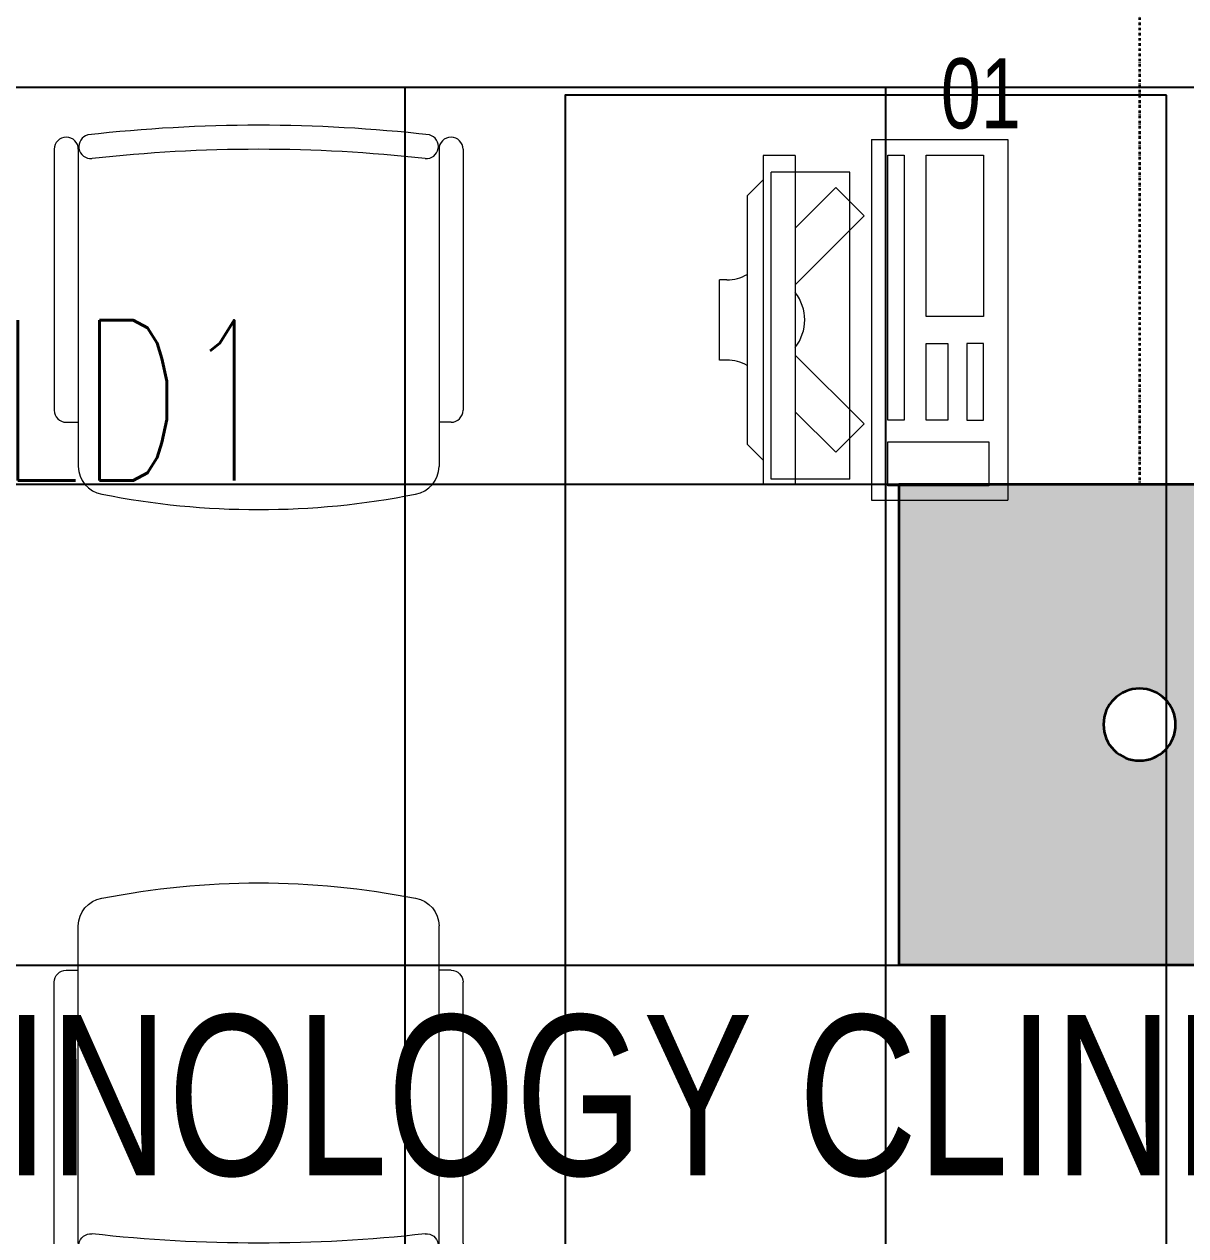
# Model space of a CAD drawing. Extents: x -12260 to 184725, y -29287 to 19916.
# Drawn here: x 46801 to 48250, y 4002 to 5514 of the extents above; entities that cross this region are included whole.
import ezdxf
from ezdxf.enums import TextEntityAlignment as Align

# ---------------------------------------------------------------- set-up
doc = ezdxf.new("R2010")
doc.units = 0
doc.header["$LTSCALE"] = 0.25
doc.linetypes.add('DASHDOT', pattern=[25.4, 12.7, -6.35, 0, -6.35])
for name, color, linetype, lineweight in [('01-First Floor-FUR$0$72_EGR_BASE_TEXT', 252, 'Continuous', 5), ('01-First Floor-FUR$0$72_EGR_EQP_TAG', 142, 'Continuous', 5), ('01-First Floor-FUR$0$LOADING', 253, 'Continuous', 5), ('01-First Floor-FUR$0$Walls', 251, 'Continuous', 5), ('E-LITE-CIRC-NUMB', 6, 'Continuous', 25), ('E-LITE-CLNG', 150, 'Continuous', 35), ('E-LITE-CLNG-CNDT', 6, 'DASHDOT', 35), ('E-LITE-CTRL', 6, 'Continuous', 25), ('E-LITE-IDEN', 6, 'Continuous', 25)]:
    doc.layers.add(name, color=color, linetype=linetype, lineweight=lineweight)
doc.layers.add('01-First Floor-FUR$0$FALSE CEILING', color=251, linetype='Continuous')
doc.layers.add('01-First Floor-FUR$0$TME-NON MEDICAL FURNITURE', color=242, linetype='Continuous')
doc.styles.add('01-First Floor-FUR$0$X3G_ENTITY_257CFD', font='swisscl.ttf', dxfattribs={"height": 200})
doc.styles.add('01-First Floor-FUR$0$X3G_ENTITY_9EC9', font='swisscl.ttf', dxfattribs={"height": 0.2})
doc.styles.add('DC_SIMPLEX', font='SIMPLEX.shx', dxfattribs={"width": 0.7})

# ---------------------------------------------------------------- blocks, each defined once
blk = doc.blocks.new('*U24')
blk.add_lwpolyline([(-300, 300), (-300, -300), (300, -300), (300, 300)], close=True)
blk.add_circle((0, 0), 45)
at = {"layer": 'E-LITE-CIRC-NUMB', "style": 'DC_SIMPLEX', "width": 0.7, "flags": 8}
blk.add_attdef('CIRCUIT', text='', height=200, rotation=0, dxfattribs=at).set_placement((-473.9, 300), align=Align.RIGHT)
at = {"layer": 'E-LITE-CTRL', "style": 'DC_SIMPLEX', "width": 0.7, "flags": 8}
blk.add_attdef('CONTROL', (1118.9, -935), '', height=200, rotation=360, dxfattribs=at)
at = {"layer": 'E-LITE-IDEN', "style": 'DC_SIMPLEX', "width": 0.7, "flags": 8}
blk.add_attdef('TYPE', (460.4, 457.6), '', height=200, rotation=360, dxfattribs=at)
blk = doc.blocks.new('*U202')
h = blk.add_hatch(color=254)
h.dxf.hatch_style = 1
h.paths.add_polyline_path([(-300, 300), (-300, -300), (300, -300), (300, 300)])
edge = h.paths.add_edge_path(flags=16)
edge.add_arc((0, 0), 45, 0, 360)
blk.add_lwpolyline([(-300, 300), (-300, -300), (300, -300), (300, 300)], close=True)
blk.add_circle((0, 0), 45)
at = {"layer": 'E-LITE-CIRC-NUMB', "style": 'DC_SIMPLEX', "width": 0.7, "flags": 8}
blk.add_attdef('CIRCUIT', text='', height=200, rotation=0, dxfattribs=at).set_placement((-473.9, 300), align=Align.RIGHT)
at = {"layer": 'E-LITE-CTRL', "style": 'DC_SIMPLEX', "width": 0.7, "flags": 8}
blk.add_attdef('CONTROL', (1118.9, -935), '', height=200, rotation=360, dxfattribs=at)
at = {"layer": 'E-LITE-IDEN', "style": 'DC_SIMPLEX', "width": 0.7, "flags": 8}
blk.add_attdef('TYPE', (460.4, 457.6), '', height=200, rotation=360, dxfattribs=at)
blk = doc.blocks.new('01-First Floor-FUR$0$GF21016-P')
at = {"layer": '01-First Floor-FUR$0$LOADING', "extrusion": (-1.24384e-09, -1.20261e-09, -1)}
for p, q in [((0.0128, 0.0179), (0.0128, 0.4136)), ((0.4628, 0.0179), (0.4628, 0.4136)), ((-0.0022, 0.3585), (0.0128, 0.3585)), ((0.4778, 0.3585), (0.4628, 0.3585)), ((-0.0172, 0.0179), (-0.0172, 0.3435)), ((0.4928, 0.0179), (0.4928, 0.3435)), ((0.4778, 0.0029), (0.4778, 0.0029))]:
    blk.add_line(p, q, dxfattribs=at)
for centre, radius, start, end in [((-0.2378, -0.5362), 1.0036, 78.7568, 101.2432), ((-0.0478, 0.4136), 0.035, 0, 80.6557), ((-0.4278, 0.4136), 0.035, 99.3443, 180), ((0.0022, 0.3435), 0.015, 0, 90), ((-0.4778, 0.3435), 0.015, 90, 180), ((-0.0284, 0.0145), 0.015, 284.3864, 95.5209), ((-0.4471, 0.0145), 0.015, 84.4791, 255.6136), ((0.0022, 0.0179), 0.015, 270, 0), ((0.0022, 0.0179), 0.015, 180, 270), ((-0.2378, 1.8928), 1.8749, 263.6341, 276.3659), ((-0.4778, 0.0179), 0.015, 270, 0), ((-0.4778, 0.0179), 0.015, 180, 270), ((-0.2378, 1.8734), 1.8855, 263.5119, 276.4881)]:
    blk.add_arc(centre, radius, start, end, dxfattribs=at)
blk = doc.blocks.new('01-First Floor-FUR$0$ITCWLS1-P')
at = {"layer": '01-First Floor-FUR$0$LOADING'}
for p, q in [((-0.17, 0.45), (-0.17, 0)), ((-0.17, 0.45), (0, 0.45)), ((0, 0.45), (0, 0)), ((-0.2651, 0.43, 0), (-0.3051, 0.43, 0)), ((-0.3051, 0.43, 0), (-0.3051, 0.02, 0)), ((-0.2651, 0.43, 0), (-0.2651, 0.02, 0)), ((-0.1496, 0.4305), (-0.1291, 0.4305)), ((-0.1291, 0.4305), (-0.1291, 0.4089)), ((-0.197, 0.4094), (-0.295, 0.4094)), ((-0.295, 0.0264), (-0.295, 0.4094)), ((-0.197, 0.0264), (-0.197, 0.4094)), ((-0.3251, 0.38, 0), (-0.3051, 0.4, 0)), ((-0.3251, 0.38, 0), (-0.3251, 0.07, 0)), ((-0.3503, 0.275), (-0.3596, 0.275)), ((-0.3596, 0.175), (-0.3596, 0.275)), ((-0.3503, 0.175), (-0.3596, 0.175)), ((-0.3251, 0.07, 0), (-0.3051, 0.05, 0)), ((-0.3051, 0.02, 0), (-0.2651, 0.02, 0)), ((-0.197, 0.0264), (-0.295, 0.0264)), ((-0.17, 0), (0, 0))]:
    blk.add_line(p, q, dxfattribs=at)
at = {"layer": '01-First Floor-FUR$0$LOADING', "extrusion": (2.48281e-10, 3.18408e-10, -1)}
for p, q in [((-0.2651, 0.3395), (-0.2144, 0.3902)), ((-0.1791, 0.3548), (-0.2144, 0.3902)), ((-0.2651, 0.2688), (-0.1791, 0.3548))]:
    blk.add_line(p, q, dxfattribs=at)
at = {"layer": '01-First Floor-FUR$0$LOADING', "extrusion": (2.48281e-10, -3.18408e-10, -1)}
for p, q in [((-0.2651, 0.1812), (-0.1791, 0.0952)), ((-0.2651, 0.1105), (-0.2144, 0.0598)), ((-0.1791, 0.0952), (-0.2144, 0.0598))]:
    blk.add_line(p, q, dxfattribs=at)
at = {"layer": '01-First Floor-FUR$0$LOADING'}
for points in [[(-0.1291, 0.4089), (-0.1291, 0.1), (-0.1496, 0.1), (-0.1496, 0.4305)], [(-0.1496, 0.1), (-0.1496, 0.1), (-0.1496, 0.1), (-0.1496, 0.1), (-0.1496, 0.1), (-0.1496, 0.1), (-0.1496, 0.1), (-0.1496, 0.1), (-0.1496, 0.1)], [(-0.1496, 0.1), (-0.1496, 0.1), (-0.1496, 0.1), (-0.1496, 0.1), (-0.1496, 0.1), (-0.1496, 0.1), (-0.1496, 0.1), (-0.1496, 0.1), (-0.1496, 0.1), (-0.1496, 0.1), (-0.1496, 0.1), (-0.1496, 0.1), (-0.1496, 0.1), (-0.1496, 0.1), (-0.1496, 0.1), (-0.1496, 0.1), (-0.1496, 0.1), (-0.1496, 0.1)], [(-0.1496, 0.1), (-0.1496, 0.1), (-0.1496, 0.1), (-0.1496, 0.1), (-0.1496, 0.1), (-0.1496, 0.1), (-0.1496, 0.1), (-0.1496, 0.1), (-0.1496, 0.1), (-0.1496, 0.1)], [(-0.1496, 0.1), (-0.1496, 0.1), (-0.1496, 0.1), (-0.1496, 0.1), (-0.1496, 0.1), (-0.1496, 0.1), (-0.1496, 0.1)], [(-0.1496, 0.1), (-0.1496, 0.1), (-0.1496, 0.1), (-0.1496, 0.1), (-0.1496, 0.1), (-0.1496, 0.1), (-0.1496, 0.1), (-0.1496, 0.1), (-0.1496, 0.1), (-0.1496, 0.1)], [(-0.1496, 0.1), (-0.1496, 0.1), (-0.1496, 0.1), (-0.1496, 0.1), (-0.1496, 0.1), (-0.1496, 0.1), (-0.1496, 0.1), (-0.1496, 0.1), (-0.1496, 0.1), (-0.1496, 0.1), (-0.1496, 0.1), (-0.1496, 0.1), (-0.1496, 0.1), (-0.1496, 0.1), (-0.1496, 0.1)], [(-0.1496, 0.1), (-0.1496, 0.1), (-0.1496, 0.1), (-0.1496, 0.1), (-0.1496, 0.1), (-0.1496, 0.1), (-0.1496, 0.1), (-0.1496, 0.1), (-0.1496, 0.1), (-0.1496, 0.1)], [(-0.1496, 0.1), (-0.1496, 0.1), (-0.1496, 0.1), (-0.1496, 0.1), (-0.1496, 0.1), (-0.1496, 0.1), (-0.1496, 0.1), (-0.1496, 0.1), (-0.1496, 0.1), (-0.1496, 0.1)], [(-0.1496, 0.1), (-0.1496, 0.1), (-0.1496, 0.1), (-0.1496, 0.1), (-0.1496, 0.1), (-0.1496, 0.1), (-0.1496, 0.1), (-0.1496, 0.1), (-0.1496, 0.1), (-0.1496, 0.1), (-0.1496, 0.1), (-0.1496, 0.1), (-0.1496, 0.1), (-0.1496, 0.1), (-0.1496, 0.1), (-0.1496, 0.1), (-0.1496, 0.1), (-0.1496, 0.1), (-0.1496, 0.1), (-0.1496, 0.1), (-0.1496, 0.1), (-0.1496, 0.1), (-0.1496, 0.1), (-0.1496, 0.1), (-0.1496, 0.1), (-0.1496, 0.1), (-0.1496, 0.1), (-0.1496, 0.1), (-0.1496, 0.1), (-0.1496, 0.1), (-0.1496, 0.1), (-0.1496, 0.1), (-0.1496, 0.1), (-0.1496, 0.1), (-0.1496, 0.1), (-0.1496, 0.1), (-0.1496, 0.1), (-0.1496, 0.1), (-0.1496, 0.1), (-0.1496, 0.1), (-0.1496, 0.1), (-0.1496, 0.1), (-0.1496, 0.1), (-0.1496, 0.1), (-0.1496, 0.1), (-0.1496, 0.1), (-0.1496, 0.1), (-0.1496, 0.1), (-0.1496, 0.1), (-0.1496, 0.1), (-0.1496, 0.1), (-0.1496, 0.1), (-0.1496, 0.1), (-0.1496, 0.1)], [(-0.1496, 0.1), (-0.1496, 0.1), (-0.1496, 0.1), (-0.1496, 0.1), (-0.1496, 0.1), (-0.1496, 0.1), (-0.1496, 0.1), (-0.1496, 0.1), (-0.1496, 0.1), (-0.1496, 0.1), (-0.1496, 0.1), (-0.1496, 0.1), (-0.1496, 0.1), (-0.1496, 0.1), (-0.1496, 0.1), (-0.1496, 0.1), (-0.1496, 0.1), (-0.1496, 0.1), (-0.1496, 0.1), (-0.1496, 0.1), (-0.1496, 0.1), (-0.1496, 0.1), (-0.1496, 0.1), (-0.1496, 0.1), (-0.1496, 0.1), (-0.1496, 0.1), (-0.1496, 0.1), (-0.1496, 0.1), (-0.1496, 0.1), (-0.1496, 0.1), (-0.1496, 0.1), (-0.1496, 0.1), (-0.1496, 0.1), (-0.1496, 0.1), (-0.1496, 0.1), (-0.1496, 0.1), (-0.1496, 0.1), (-0.1496, 0.1), (-0.1496, 0.1), (-0.1496, 0.1), (-0.1496, 0.1), (-0.1496, 0.1), (-0.1496, 0.1), (-0.1496, 0.1), (-0.1496, 0.1), (-0.1496, 0.1), (-0.1496, 0.1), (-0.1496, 0.1), (-0.1496, 0.1), (-0.1496, 0.1), (-0.1496, 0.1), (-0.1496, 0.1), (-0.1496, 0.1), (-0.1496, 0.1), (-0.1496, 0.1), (-0.1496, 0.1), (-0.1496, 0.1), (-0.1496, 0.1), (-0.1496, 0.1), (-0.1496, 0.1), (-0.1496, 0.1), (-0.1496, 0.1), (-0.1496, 0.1), (-0.1496, 0.1), (-0.1496, 0.1), (-0.1496, 0.1), (-0.1496, 0.1), (-0.1496, 0.1), (-0.1496, 0.1), (-0.1496, 0.1), (-0.1496, 0.1), (-0.1496, 0.1), (-0.1496, 0.1), (-0.1496, 0.1), (-0.1496, 0.1), (-0.1496, 0.1), (-0.1496, 0.1), (-0.1496, 0.1), (-0.1496, 0.1), (-0.1496, 0.1), (-0.1496, 0.1), (-0.1496, 0.1), (-0.1496, 0.1), (-0.1496, 0.1), (-0.1496, 0.1), (-0.1496, 0.1), (-0.1496, 0.1), (-0.1496, 0.1), (-0.1496, 0.1)], [(-0.1496, 0.1), (-0.1496, 0.1), (-0.1496, 0.1), (-0.1496, 0.1), (-0.1496, 0.1), (-0.1496, 0.1), (-0.1496, 0.1), (-0.1496, 0.1), (-0.1496, 0.1), (-0.1496, 0.1), (-0.1496, 0.1), (-0.1496, 0.1)], [(-0.1496, 0.1), (-0.1496, 0.1), (-0.1496, 0.1), (-0.1496, 0.1), (-0.1496, 0.1), (-0.1496, 0.1), (-0.1496, 0.1)], [(-0.1496, 0.1), (-0.1496, 0.1), (-0.1496, 0.1), (-0.1496, 0.1), (-0.1496, 0.1), (-0.1496, 0.1), (-0.1496, 0.1), (-0.1496, 0.1), (-0.1496, 0.1), (-0.1496, 0.1), (-0.1496, 0.1), (-0.1496, 0.1), (-0.1496, 0.1), (-0.1496, 0.1), (-0.1496, 0.1), (-0.1496, 0.1), (-0.1496, 0.1)], [(-0.1496, 0.1), (-0.1496, 0.1), (-0.1496, 0.1), (-0.1496, 0.1), (-0.1496, 0.1), (-0.1496, 0.1), (-0.1496, 0.1), (-0.1496, 0.1), (-0.1496, 0.1), (-0.1496, 0.1), (-0.1496, 0.1), (-0.1496, 0.1), (-0.1496, 0.1), (-0.1496, 0.1), (-0.1496, 0.1), (-0.1496, 0.1), (-0.1496, 0.1), (-0.1496, 0.1), (-0.1496, 0.1), (-0.1496, 0.1), (-0.1496, 0.1), (-0.1496, 0.1), (-0.1496, 0.1), (-0.1496, 0.1), (-0.1496, 0.1), (-0.1496, 0.1), (-0.1496, 0.1), (-0.1496, 0.1), (-0.1496, 0.1), (-0.1496, 0.1), (-0.1496, 0.1), (-0.1496, 0.1), (-0.1496, 0.1), (-0.1496, 0.1), (-0.1496, 0.1), (-0.1496, 0.1), (-0.1496, 0.1), (-0.1496, 0.1), (-0.1496, 0.1), (-0.1496, 0.1), (-0.1496, 0.1), (-0.1496, 0.1), (-0.1496, 0.1), (-0.1496, 0.1), (-0.1496, 0.1), (-0.1496, 0.1), (-0.1496, 0.1), (-0.1496, 0.1), (-0.1496, 0.1), (-0.1496, 0.1), (-0.1496, 0.1), (-0.1496, 0.1), (-0.1496, 0.1), (-0.1496, 0.1), (-0.1496, 0.1), (-0.1496, 0.1), (-0.1496, 0.1), (-0.1496, 0.1), (-0.1496, 0.1), (-0.1496, 0.1), (-0.1496, 0.1), (-0.1496, 0.1), (-0.1496, 0.1), (-0.1496, 0.1), (-0.1496, 0.1), (-0.1496, 0.1), (-0.1496, 0.1), (-0.1496, 0.1), (-0.1496, 0.1), (-0.1496, 0.1), (-0.1496, 0.1), (-0.1496, 0.1), (-0.1496, 0.1), (-0.1496, 0.1), (-0.1496, 0.1), (-0.1496, 0.1), (-0.1496, 0.1), (-0.1496, 0.1), (-0.1496, 0.1), (-0.1496, 0.1), (-0.1496, 0.1), (-0.1496, 0.1), (-0.1496, 0.1), (-0.1496, 0.1), (-0.1496, 0.1), (-0.1496, 0.1), (-0.1496, 0.1), (-0.1496, 0.1), (-0.1496, 0.1), (-0.1496, 0.1), (-0.1496, 0.1), (-0.1496, 0.1), (-0.1496, 0.1), (-0.1496, 0.1), (-0.1496, 0.1), (-0.1496, 0.1), (-0.1496, 0.1), (-0.1496, 0.1), (-0.1496, 0.1), (-0.1496, 0.1), (-0.1496, 0.1), (-0.1496, 0.1), (-0.1496, 0.1), (-0.1496, 0.1), (-0.1496, 0.1), (-0.1496, 0.1), (-0.1496, 0.1), (-0.1496, 0.1), (-0.1496, 0.1), (-0.1496, 0.1), (-0.1496, 0.1)], [(-0.1496, 0.1), (-0.1496, 0.1), (-0.1496, 0.1), (-0.1496, 0.1), (-0.1496, 0.1), (-0.1496, 0.1), (-0.1496, 0.1), (-0.1496, 0.1)]]:
    blk.add_lwpolyline(points, dxfattribs=at)
for points in [[(-0.1019, 0.4305), (-0.0304, 0.4305), (-0.0304, 0.2294), (-0.1019, 0.2294)], [(-0.1019, 0.1954), (-0.0747, 0.1954), (-0.0747, 0.1), (-0.1019, 0.1)], [(-0.0304, 0.1954), (-0.0508, 0.1954), (-0.0508, 0.1), (-0.0304, 0.1)], [(-0.1496, 0.1), (-0.1496, 0.1), (-0.1496, 0.1), (-0.1496, 0.1), (-0.1496, 0.1), (-0.1496, 0.1), (-0.1496, 0.1), (-0.1496, 0.1), (-0.1496, 0.1), (-0.1496, 0.1), (-0.1496, 0.1), (-0.1496, 0.1), (-0.1496, 0.1), (-0.1496, 0.1), (-0.1496, 0.1), (-0.1496, 0.1), (-0.1496, 0.1), (-0.1496, 0.1), (-0.1496, 0.1), (-0.1496, 0.1), (-0.1496, 0.1), (-0.1496, 0.1), (-0.1496, 0.1), (-0.1496, 0.1), (-0.1496, 0.1), (-0.1496, 0.1), (-0.1496, 0.1), (-0.1496, 0.1), (-0.1496, 0.1), (-0.1496, 0.1), (-0.1496, 0.1), (-0.1496, 0.1), (-0.1496, 0.1), (-0.1496, 0.1), (-0.1496, 0.1), (-0.1496, 0.1), (-0.1496, 0.1), (-0.1496, 0.1), (-0.1496, 0.1), (-0.1496, 0.1), (-0.1496, 0.1), (-0.1496, 0.1), (-0.1496, 0.1), (-0.1496, 0.1), (-0.1496, 0.1), (-0.1496, 0.1), (-0.1496, 0.1), (-0.1496, 0.1), (-0.1496, 0.1), (-0.1496, 0.1), (-0.1496, 0.1), (-0.1496, 0.1), (-0.1496, 0.1), (-0.1496, 0.1), (-0.1496, 0.1), (-0.1496, 0.1), (-0.1496, 0.1), (-0.1496, 0.1), (-0.1496, 0.1), (-0.1496, 0.1), (-0.1496, 0.1), (-0.1496, 0.1), (-0.1496, 0.1), (-0.1496, 0.1), (-0.1496, 0.1), (-0.1496, 0.1), (-0.1496, 0.1), (-0.1496, 0.1), (-0.1496, 0.1), (-0.1496, 0.1), (-0.1496, 0.1), (-0.1496, 0.1), (-0.1496, 0.1), (-0.1496, 0.1), (-0.1496, 0.1), (-0.1496, 0.1), (-0.1496, 0.1), (-0.1496, 0.1), (-0.1496, 0.1), (-0.1496, 0.1), (-0.1496, 0.1), (-0.1496, 0.1), (-0.1496, 0.1), (-0.1496, 0.1), (-0.1496, 0.1), (-0.1496, 0.1), (-0.1496, 0.1), (-0.1496, 0.1), (-0.1496, 0.1), (-0.1496, 0.1), (-0.1496, 0.1), (-0.1496, 0.1), (-0.1496, 0.1), (-0.1496, 0.1), (-0.1496, 0.1), (-0.1496, 0.1), (-0.1496, 0.1), (-0.1496, 0.1), (-0.1496, 0.1), (-0.1496, 0.1), (-0.1496, 0.1), (-0.1496, 0.1), (-0.1496, 0.1), (-0.1496, 0.1), (-0.1496, 0.1), (-0.1496, 0.1), (-0.1496, 0.1), (-0.1496, 0.1), (-0.1496, 0.1), (-0.1496, 0.1), (-0.1496, 0.1), (-0.1496, 0.1), (-0.1496, 0.1), (-0.1496, 0.1), (-0.1496, 0.1), (-0.1496, 0.1), (-0.1496, 0.1), (-0.1496, 0.1), (-0.1496, 0.1), (-0.1496, 0.1), (-0.1496, 0.1), (-0.1496, 0.1), (-0.1496, 0.1), (-0.1496, 0.1), (-0.1496, 0.1), (-0.1496, 0.1), (-0.1496, 0.1), (-0.1496, 0.1), (-0.1496, 0.1), (-0.1496, 0.1), (-0.1496, 0.1), (-0.1496, 0.1), (-0.1496, 0.1), (-0.1496, 0.1), (-0.1496, 0.1), (-0.1496, 0.1), (-0.1496, 0.1), (-0.1496, 0.1), (-0.1496, 0.1), (-0.1496, 0.1), (-0.1496, 0.1), (-0.1496, 0.1), (-0.1496, 0.1), (-0.1496, 0.1), (-0.1496, 0.1), (-0.1496, 0.1), (-0.1496, 0.1), (-0.1496, 0.1), (-0.1496, 0.1), (-0.1496, 0.1), (-0.1496, 0.1), (-0.1496, 0.1), (-0.1496, 0.1), (-0.1496, 0.1), (-0.1496, 0.1), (-0.1496, 0.1), (-0.1496, 0.1), (-0.1496, 0.1), (-0.1496, 0.1), (-0.1496, 0.1), (-0.1496, 0.1), (-0.1496, 0.1), (-0.1496, 0.1), (-0.1496, 0.1), (-0.1496, 0.1), (-0.1496, 0.1), (-0.1496, 0.1), (-0.1496, 0.1), (-0.1496, 0.1), (-0.1496, 0.1), (-0.1496, 0.1), (-0.1496, 0.1), (-0.1496, 0.1), (-0.1496, 0.1), (-0.1496, 0.1), (-0.1496, 0.1), (-0.1496, 0.1), (-0.1496, 0.1), (-0.1496, 0.1), (-0.1496, 0.1), (-0.1496, 0.1), (-0.1496, 0.1), (-0.1496, 0.1), (-0.1496, 0.1), (-0.1496, 0.1), (-0.1496, 0.1), (-0.1496, 0.1), (-0.1496, 0.1), (-0.1496, 0.1), (-0.1496, 0.1), (-0.1496, 0.1), (-0.1496, 0.1), (-0.1496, 0.1), (-0.1496, 0.1), (-0.1496, 0.1), (-0.1496, 0.1), (-0.1496, 0.1), (-0.1496, 0.1), (-0.1496, 0.1), (-0.1496, 0.1), (-0.1496, 0.1), (-0.1496, 0.1), (-0.1496, 0.1), (-0.1496, 0.1), (-0.1496, 0.1), (-0.1496, 0.1), (-0.1496, 0.1), (-0.1496, 0.1), (-0.1496, 0.1), (-0.1496, 0.1), (-0.1496, 0.1), (-0.1496, 0.1), (-0.1496, 0.1), (-0.1496, 0.1), (-0.1496, 0.1), (-0.1496, 0.1), (-0.1496, 0.1), (-0.1496, 0.1), (-0.1496, 0.1), (-0.1496, 0.1), (-0.1496, 0.1), (-0.1496, 0.1), (-0.1496, 0.1), (-0.1496, 0.1), (-0.1496, 0.1), (-0.1496, 0.1), (-0.1496, 0.1), (-0.1496, 0.1), (-0.1496, 0.1), (-0.1496, 0.1), (-0.1496, 0.1), (-0.1496, 0.1), (-0.1496, 0.1), (-0.1496, 0.1), (-0.1496, 0.1), (-0.1496, 0.1), (-0.1496, 0.1), (-0.1496, 0.1), (-0.1496, 0.1), (-0.1496, 0.1), (-0.1496, 0.1), (-0.1496, 0.1), (-0.1496, 0.1), (-0.1496, 0.1), (-0.1496, 0.1), (-0.1496, 0.1), (-0.1496, 0.1), (-0.1496, 0.1), (-0.1496, 0.1), (-0.1496, 0.1), (-0.1496, 0.1), (-0.1496, 0.1), (-0.1496, 0.1), (-0.1496, 0.1), (-0.1496, 0.1), (-0.1496, 0.1), (-0.1496, 0.1), (-0.1496, 0.1), (-0.1496, 0.1), (-0.1496, 0.1), (-0.1496, 0.1), (-0.1496, 0.1), (-0.1496, 0.1), (-0.1496, 0.1), (-0.1496, 0.1), (-0.1496, 0.1), (-0.1496, 0.1), (-0.1496, 0.1), (-0.1496, 0.1), (-0.1496, 0.1), (-0.1496, 0.1), (-0.1496, 0.1), (-0.1496, 0.1), (-0.1496, 0.1), (-0.1496, 0.1), (-0.1496, 0.1), (-0.1496, 0.1)], [(-0.1496, 0.1), (-0.1496, 0.1), (-0.1496, 0.1), (-0.1496, 0.1), (-0.1496, 0.1), (-0.1496, 0.1), (-0.1496, 0.1), (-0.1496, 0.1), (-0.1496, 0.1), (-0.1496, 0.1), (-0.1496, 0.1), (-0.1496, 0.1), (-0.1496, 0.1), (-0.1496, 0.1), (-0.1496, 0.1), (-0.1496, 0.1), (-0.1496, 0.1), (-0.1496, 0.1), (-0.1496, 0.1), (-0.1496, 0.1), (-0.1496, 0.1), (-0.1496, 0.1), (-0.1496, 0.1), (-0.1496, 0.1), (-0.1496, 0.1), (-0.1496, 0.1), (-0.1496, 0.1), (-0.1496, 0.1), (-0.1496, 0.1), (-0.1496, 0.1), (-0.1496, 0.1), (-0.1496, 0.1), (-0.1496, 0.1), (-0.1496, 0.1), (-0.1496, 0.1), (-0.1496, 0.1), (-0.1496, 0.1), (-0.1496, 0.1), (-0.1496, 0.1), (-0.1496, 0.1), (-0.1496, 0.1), (-0.1496, 0.1), (-0.1496, 0.1), (-0.1496, 0.1), (-0.1496, 0.1), (-0.1496, 0.1), (-0.1496, 0.1), (-0.1496, 0.1), (-0.1496, 0.1), (-0.1496, 0.1), (-0.1496, 0.1), (-0.1496, 0.1), (-0.1496, 0.1), (-0.1496, 0.1), (-0.1496, 0.1), (-0.1496, 0.1), (-0.1496, 0.1), (-0.1496, 0.1), (-0.1496, 0.1), (-0.1496, 0.1), (-0.1496, 0.1), (-0.1496, 0.1), (-0.1496, 0.1), (-0.1496, 0.1), (-0.1496, 0.1), (-0.1496, 0.1), (-0.1496, 0.1), (-0.1496, 0.1), (-0.1496, 0.1), (-0.1496, 0.1), (-0.1496, 0.1), (-0.1496, 0.1), (-0.1496, 0.1), (-0.1496, 0.1), (-0.1496, 0.1), (-0.1496, 0.1), (-0.1496, 0.1), (-0.1496, 0.1), (-0.1496, 0.1), (-0.1496, 0.1), (-0.1496, 0.1), (-0.1496, 0.1), (-0.1496, 0.1), (-0.1496, 0.1), (-0.1496, 0.1), (-0.1496, 0.1), (-0.1496, 0.1), (-0.1496, 0.1), (-0.1496, 0.1), (-0.1496, 0.1), (-0.1496, 0.1), (-0.1496, 0.1), (-0.1496, 0.1), (-0.1496, 0.1), (-0.1496, 0.1), (-0.1496, 0.1), (-0.1496, 0.1), (-0.1496, 0.1), (-0.1496, 0.1), (-0.1496, 0.1), (-0.1496, 0.1), (-0.1496, 0.1), (-0.1496, 0.1), (-0.1496, 0.1), (-0.1496, 0.1), (-0.1496, 0.1), (-0.1496, 0.1), (-0.1496, 0.1), (-0.1496, 0.1), (-0.1496, 0.1), (-0.1496, 0.1), (-0.1496, 0.1), (-0.1496, 0.1), (-0.1496, 0.1), (-0.1496, 0.1), (-0.1496, 0.1), (-0.1496, 0.1), (-0.1496, 0.1), (-0.1496, 0.1), (-0.1496, 0.1), (-0.1496, 0.1), (-0.1496, 0.1), (-0.1496, 0.1), (-0.1496, 0.1), (-0.1496, 0.1), (-0.1496, 0.1), (-0.1496, 0.1), (-0.1496, 0.1), (-0.1496, 0.1), (-0.1496, 0.1), (-0.1496, 0.1), (-0.1496, 0.1), (-0.1496, 0.1), (-0.1496, 0.1), (-0.1496, 0.1), (-0.1496, 0.1), (-0.1496, 0.1), (-0.1496, 0.1), (-0.1496, 0.1), (-0.1496, 0.1), (-0.1496, 0.1), (-0.1496, 0.1), (-0.1496, 0.1), (-0.1496, 0.1), (-0.1496, 0.1), (-0.1496, 0.1), (-0.1496, 0.1), (-0.1496, 0.1), (-0.1496, 0.1), (-0.1496, 0.1), (-0.1496, 0.1), (-0.1496, 0.1), (-0.1496, 0.1), (-0.1496, 0.1), (-0.1496, 0.1), (-0.1496, 0.1), (-0.1496, 0.1), (-0.1496, 0.1), (-0.1496, 0.1), (-0.1496, 0.1), (-0.1496, 0.1), (-0.1496, 0.1), (-0.1496, 0.1), (-0.1496, 0.1), (-0.1496, 0.1), (-0.1496, 0.1), (-0.1496, 0.1), (-0.1496, 0.1), (-0.1496, 0.1), (-0.1496, 0.1), (-0.1496, 0.1), (-0.1496, 0.1), (-0.1496, 0.1), (-0.1496, 0.1), (-0.1496, 0.1), (-0.1496, 0.1), (-0.1496, 0.1), (-0.1496, 0.1), (-0.1496, 0.1), (-0.1496, 0.1), (-0.1496, 0.1), (-0.1496, 0.1), (-0.1496, 0.1), (-0.1496, 0.1), (-0.1496, 0.1), (-0.1496, 0.1), (-0.1496, 0.1), (-0.1496, 0.1), (-0.1496, 0.1), (-0.1496, 0.1), (-0.1496, 0.1), (-0.1496, 0.1), (-0.1496, 0.1), (-0.1496, 0.1), (-0.1496, 0.1), (-0.1496, 0.1), (-0.1496, 0.1), (-0.1496, 0.1), (-0.1496, 0.1), (-0.1496, 0.1), (-0.1496, 0.1), (-0.1496, 0.1), (-0.1496, 0.1), (-0.1496, 0.1), (-0.1496, 0.1), (-0.1496, 0.1), (-0.1496, 0.1), (-0.1496, 0.1), (-0.1496, 0.1), (-0.1496, 0.1), (-0.1496, 0.1), (-0.1496, 0.1), (-0.1496, 0.1), (-0.1496, 0.1)], [(-0.1496, 0.1), (-0.1496, 0.1), (-0.1496, 0.1), (-0.1496, 0.1), (-0.1496, 0.1), (-0.1496, 0.1), (-0.1496, 0.1), (-0.1496, 0.1), (-0.1496, 0.1), (-0.1496, 0.1), (-0.1496, 0.1), (-0.1496, 0.1), (-0.1496, 0.1), (-0.1496, 0.1), (-0.1496, 0.1), (-0.1496, 0.1), (-0.1496, 0.1), (-0.1496, 0.1), (-0.1496, 0.1), (-0.1496, 0.1), (-0.1496, 0.1), (-0.1496, 0.1), (-0.1496, 0.1), (-0.1496, 0.1), (-0.1496, 0.1), (-0.1496, 0.1), (-0.1496, 0.1), (-0.1496, 0.1), (-0.1496, 0.1), (-0.1496, 0.1), (-0.1496, 0.1), (-0.1496, 0.1), (-0.1496, 0.1), (-0.1496, 0.1), (-0.1496, 0.1), (-0.1496, 0.1), (-0.1496, 0.1), (-0.1496, 0.1), (-0.1496, 0.1), (-0.1496, 0.1), (-0.1496, 0.1), (-0.1496, 0.1), (-0.1496, 0.1), (-0.1496, 0.1), (-0.1496, 0.1), (-0.1496, 0.1), (-0.1496, 0.1), (-0.1496, 0.1), (-0.1496, 0.1), (-0.1496, 0.1), (-0.1496, 0.1), (-0.1496, 0.1), (-0.1496, 0.1), (-0.1496, 0.1), (-0.1496, 0.1), (-0.1496, 0.1), (-0.1496, 0.1), (-0.1496, 0.1), (-0.1496, 0.1), (-0.1496, 0.1), (-0.1496, 0.1), (-0.1496, 0.1), (-0.1496, 0.1), (-0.1496, 0.1), (-0.1496, 0.1), (-0.1496, 0.1), (-0.1496, 0.1), (-0.1496, 0.1), (-0.1496, 0.1), (-0.1496, 0.1), (-0.1496, 0.1), (-0.1496, 0.1), (-0.1496, 0.1), (-0.1496, 0.1), (-0.1496, 0.1), (-0.1496, 0.1), (-0.1496, 0.1), (-0.1496, 0.1), (-0.1496, 0.1), (-0.1496, 0.1), (-0.1496, 0.1), (-0.1496, 0.1), (-0.1496, 0.1), (-0.1496, 0.1), (-0.1496, 0.1), (-0.1496, 0.1), (-0.1496, 0.1), (-0.1496, 0.1), (-0.1496, 0.1), (-0.1496, 0.1), (-0.1496, 0.1), (-0.1496, 0.1), (-0.1496, 0.1), (-0.1496, 0.1), (-0.1496, 0.1), (-0.1496, 0.1), (-0.1496, 0.1), (-0.1496, 0.1), (-0.1496, 0.1), (-0.1496, 0.1), (-0.1496, 0.1), (-0.1496, 0.1), (-0.1496, 0.1), (-0.1496, 0.1), (-0.1496, 0.1), (-0.1496, 0.1), (-0.1496, 0.1), (-0.1496, 0.1), (-0.1496, 0.1), (-0.1496, 0.1), (-0.1496, 0.1), (-0.1496, 0.1), (-0.1496, 0.1), (-0.1496, 0.1), (-0.1496, 0.1), (-0.1496, 0.1), (-0.1496, 0.1), (-0.1496, 0.1), (-0.1496, 0.1), (-0.1496, 0.1), (-0.1496, 0.1), (-0.1496, 0.1), (-0.1496, 0.1), (-0.1496, 0.1), (-0.1496, 0.1), (-0.1496, 0.1), (-0.1496, 0.1), (-0.1496, 0.1), (-0.1496, 0.1), (-0.1496, 0.1), (-0.1496, 0.1), (-0.1496, 0.1), (-0.1496, 0.1), (-0.1496, 0.1), (-0.1496, 0.1), (-0.1496, 0.1), (-0.1496, 0.1), (-0.1496, 0.1), (-0.1496, 0.1), (-0.1496, 0.1), (-0.1496, 0.1), (-0.1496, 0.1), (-0.1496, 0.1), (-0.1496, 0.1), (-0.1496, 0.1), (-0.1496, 0.1), (-0.1496, 0.1), (-0.1496, 0.1), (-0.1496, 0.1), (-0.1496, 0.1), (-0.1496, 0.1), (-0.1496, 0.1), (-0.1496, 0.1), (-0.1496, 0.1), (-0.1496, 0.1), (-0.1496, 0.1), (-0.1496, 0.1), (-0.1496, 0.1), (-0.1496, 0.1), (-0.1496, 0.1), (-0.1496, 0.1), (-0.1496, 0.1), (-0.1496, 0.1), (-0.1496, 0.1), (-0.1496, 0.1), (-0.1496, 0.1), (-0.1496, 0.1), (-0.1496, 0.1), (-0.1496, 0.1), (-0.1496, 0.1), (-0.1496, 0.1), (-0.1496, 0.1), (-0.1496, 0.1), (-0.1496, 0.1), (-0.1496, 0.1), (-0.1496, 0.1), (-0.1496, 0.1), (-0.1496, 0.1), (-0.1496, 0.1), (-0.1496, 0.1), (-0.1496, 0.1), (-0.1496, 0.1), (-0.1496, 0.1), (-0.1496, 0.1), (-0.1496, 0.1), (-0.1496, 0.1), (-0.1496, 0.1), (-0.1496, 0.1), (-0.1496, 0.1), (-0.1496, 0.1), (-0.1496, 0.1), (-0.1496, 0.1), (-0.1496, 0.1), (-0.1496, 0.1), (-0.1496, 0.1), (-0.1496, 0.1), (-0.1496, 0.1), (-0.1496, 0.1), (-0.1496, 0.1), (-0.1496, 0.1), (-0.1496, 0.1), (-0.1496, 0.1), (-0.1496, 0.1), (-0.1496, 0.1), (-0.1496, 0.1), (-0.1496, 0.1), (-0.1496, 0.1), (-0.1496, 0.1), (-0.1496, 0.1), (-0.1496, 0.1), (-0.1496, 0.1), (-0.1496, 0.1), (-0.1496, 0.1), (-0.1496, 0.1), (-0.1496, 0.1), (-0.1496, 0.1), (-0.1496, 0.1), (-0.1496, 0.1), (-0.1496, 0.1)], [(-0.1496, 0.0727), (-0.0236, 0.0727), (-0.0236, 0.0182), (-0.1496, 0.0182)]]:
    blk.add_lwpolyline(points, close=True, dxfattribs=at)
for centre, radius, start, end in [((-0.3503, 0.325), 0.05, 270, 300.3093), ((-0.3089, 0.225), 0.0556, 321.9431, 38.0569), ((-0.3503, 0.125), 0.05, 59.6907, 90)]:
    blk.add_arc(centre, radius, start, end, dxfattribs=at)
blk = doc.blocks.new('01-First Floor-FUR')
at = {"layer": '01-First Floor-FUR$0$FALSE CEILING', "linetype": 'Continuous'}
for p, q in [((47276, 2540), (47276, 5435)), ((47876, 2540), (47876, 5435)), ((45476, 4940), (48976, 4940)), ((45476, 4340), (48976, 4340))]:
    blk.add_line(p, q, dxfattribs=at)
at = {"layer": '01-First Floor-FUR$0$FALSE CEILING'}
blk.add_lwpolyline([(45476, 2540), (48976, 2540), (48976, 5435), (45476, 5435)], close=True, dxfattribs=at)
at = {"layer": '01-First Floor-FUR$0$FALSE CEILING', "elevation": -0.1}
blk.add_lwpolyline([(48226, 5425.4), (47476, 5425.4), (47476, 3925.4), (48226, 3925.4)], close=True, dxfattribs=at)
at = {"layer": '01-First Floor-FUR$0$LOADING', "elevation": -0.1}
blk.add_lwpolyline([(48226, 5425.4), (47476, 5425.4), (47476, 3925.4), (48226, 3925.4)], close=True, dxfattribs=at)
at = {"layer": '01-First Floor-FUR$0$Walls'}
blk.add_line((45476, 5435), (48976, 5435), dxfattribs=at)
at = {"layer": '01-First Floor-FUR$0$LOADING', "extrusion": (8.01373e-06, 1.93993e-16, 1), "xscale": 1000.00000000001, "yscale": 1000.00000000001, "zscale": 1000.00000000001}
blk.add_blockref('01-First Floor-FUR$0$ITCWLS1-P', (48027.9, 4919.9, 0.3), dxfattribs=at)
at = {"layer": '01-First Floor-FUR$0$TME-NON MEDICAL FURNITURE', "color": 1, "extrusion": (2.67576e-11, -2.24019e-05, 1), "xscale": -1000.000000000004, "yscale": 1000.000000000004, "zscale": -1000.000000000004, "rotation": 180.0000251123528}
blk.add_blockref('01-First Floor-FUR$0$GF21016-P', (46855.6, 5375.7, -0.2), dxfattribs=at)
at = {"layer": '01-First Floor-FUR$0$TME-NON MEDICAL FURNITURE', "color": 1, "extrusion": (2.67576e-11, 2.24019e-05, 1), "xscale": 1000.000000000004, "yscale": 1000.000000000004, "zscale": -1000.000000000002, "rotation": 359.9999748876472}
blk.add_blockref('01-First Floor-FUR$0$GF21016-P', (46855.6, 3975.1, 0), dxfattribs=at)
at = {"layer": '01-First Floor-FUR$0$72_EGR_BASE_TEXT', "insert": (47345.3, 4277.5, 0), "char_height": 200, "attachment_point": 2, "style": '01-First Floor-FUR$0$X3G_ENTITY_9EC9'}
blk.add_mtext('ENDOCRINOLOGY CLINIC  (3)', dxfattribs=at)
at = {"layer": '01-First Floor-FUR$0$72_EGR_EQP_TAG', "insert": (47994.4, 5471.3, -0.1), "char_height": 87.47, "attachment_point": 2, "style": '01-First Floor-FUR$0$X3G_ENTITY_257CFD'}
blk.add_mtext('01', dxfattribs=at)

msp = doc.modelspace()

# ---------------------------------------------------------------- linework, layer by layer
at = {"layer": 'E-LITE-CLNG-CNDT', "color": 1}
msp.add_lwpolyline([(48192.4, 6135.1), (48192.4, 4940)], dxfattribs=at)

# ---------------------------------------------------------------- block references
at = {"layer": 'E-LITE-CLNG'}
ref = msp.add_blockref('*U24', (46375.3, 4640), dxfattribs=dict(at, xscale=-1))
ref.add_attrib('TYPE', 'LD1', (46768.8, 4944.5), dxfattribs={"layer": 'E-LITE-IDEN', "height": 200, "rotation": 0, "style": 'DC_SIMPLEX', "width": 0.7, "flags": 8})
ref = msp.add_blockref('*U202', (48192.4, 4640, -0.2), dxfattribs=dict(at, xscale=-1))
ref.add_attrib('TYPE', 'LD1', (48585.9, 4944.5, -0.2), dxfattribs={"layer": 'E-LITE-IDEN', "height": 200, "rotation": 0, "style": 'DC_SIMPLEX', "width": 0.7, "flags": 8})
at = {"layer": 'E-LITE-CLNG-CNDT'}
msp.add_blockref('01-First Floor-FUR', (0, 0), dxfattribs=at)

doc.saveas('drawing.dxf')
